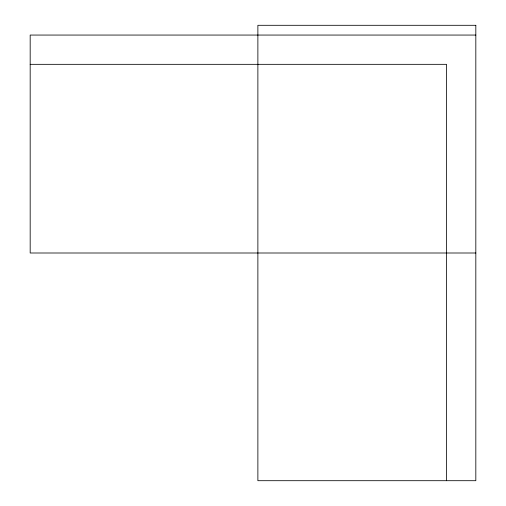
<?xml version="1.0" encoding="UTF-8"?>
<svg xmlns="http://www.w3.org/2000/svg" width="506" height="506" viewBox="0 0 506 506"><rect width="100%" height="100%" fill="white"/><g stroke="black" fill="none" stroke-linecap="round" stroke-linejoin="round"><path stroke-width="0.76" d="M475.823 35.059L30.177 35.059L30.177 253L475.823 253M30.177 64.332L446.545 64.332L446.545 480.7M475.823 25.3L257.877 25.3L257.877 480.7L475.823 480.7L475.823 25.3"/></g></svg>
